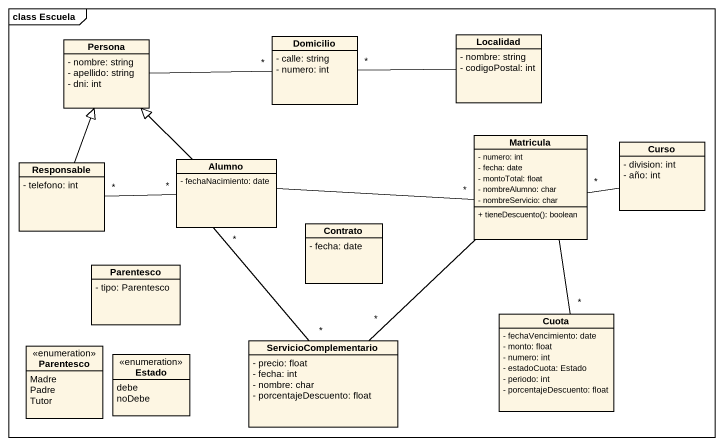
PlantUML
@startuml
mainframe class Escuela
hide circle
hide empty members
skinparam classAttributeIconSize 0
class Domicilio {
  - calle: string
  - numero: int
}
class Localidad {
  - nombre: string
  - codigoPostal: int
}
class Persona {
  - nombre: string
  - apellido: string
  - dni: int
}
class Matricula {
  - numero: int
  - fecha: date
  - montoTotal: float
  - nombreAlumno: char
  - nombreServicio: char
  + tieneDescuento(): boolean
}
class Curso {
  - division: int
  - año: int
}
class Responsable {
  - telefono: int
}
class Alumno {
  - fechaNacimiento: date
}
class Contrato {
  - fecha: date
}
class Parentesco {
  - tipo: Parentesco
}
enum "Parentesco" as Parentesco_2 {
  Madre
  Padre
  Tutor
}
class ServicioComplementario {
  - precio: float
  - fecha: int
  - nombre: char
  - porcentajeDescuento: float
}
class Cuota {
  - fechaVencimiento: date
  - monto: float
  - numero: int
  - estadoCuota: Estado
  - periodo: int
  - porcentajeDescuento: float
}
enum Estado {
  debe
  noDebe
}
Domicilio "*" -right- Localidad
Domicilio "*" -left- Persona
Matricula "*" -left- Alumno
Curso -left- "*" Matricula
Responsable -up-|> Persona
Responsable "*" -right- "*" Alumno
Alumno -up-|> Persona
Alumno "*" -- "*" ServicioComplementario
ServicioComplementario "*" -up- Matricula
Cuota "*" -up- Matricula
@enduml
